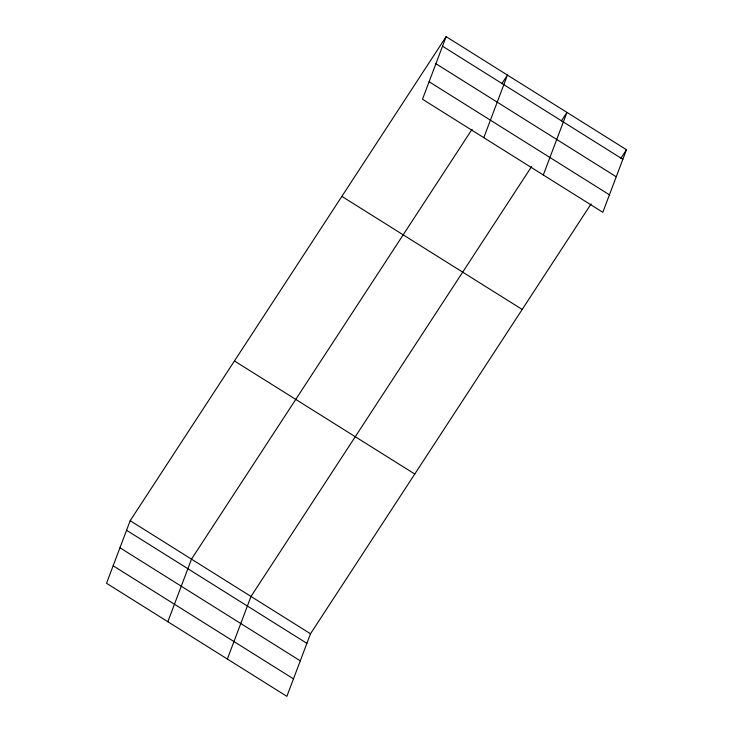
<?xml version="1.0" encoding="UTF-8"?>
<svg xmlns="http://www.w3.org/2000/svg" width="733" height="733" viewBox="0 0 733 733"><rect width="100%" height="100%" fill="white"/><g stroke="black" fill="none" stroke-linecap="round" stroke-linejoin="round"><path stroke-width="1.1" d="M446.131 36.65L422.492 99.23L602.819 212.295L626.468 149.715L446.131 36.65L130.181 520.705L106.532 583.285L286.869 696.35L310.508 633.77L591.091 203.911M167.848 621.721L191.496 559.151L472.07 129.292M227.358 659.04L250.998 596.46L531.581 166.602M483.798 137.667L507.447 75.096L501.867 83.654M543.309 174.985L566.957 112.406L561.368 120.963M620.878 158.273L626.468 149.715M442.521 46.216L622.848 159.29M435.906 63.716L616.242 176.781M429.098 81.739L609.435 194.804M341.871 196.389L522.198 309.454M234.441 360.966L414.777 474.031M130.181 520.705L310.508 633.77M126.562 530.271L306.898 643.345M119.955 547.771L300.283 660.836M113.148 565.794L293.475 678.859"/></g></svg>
